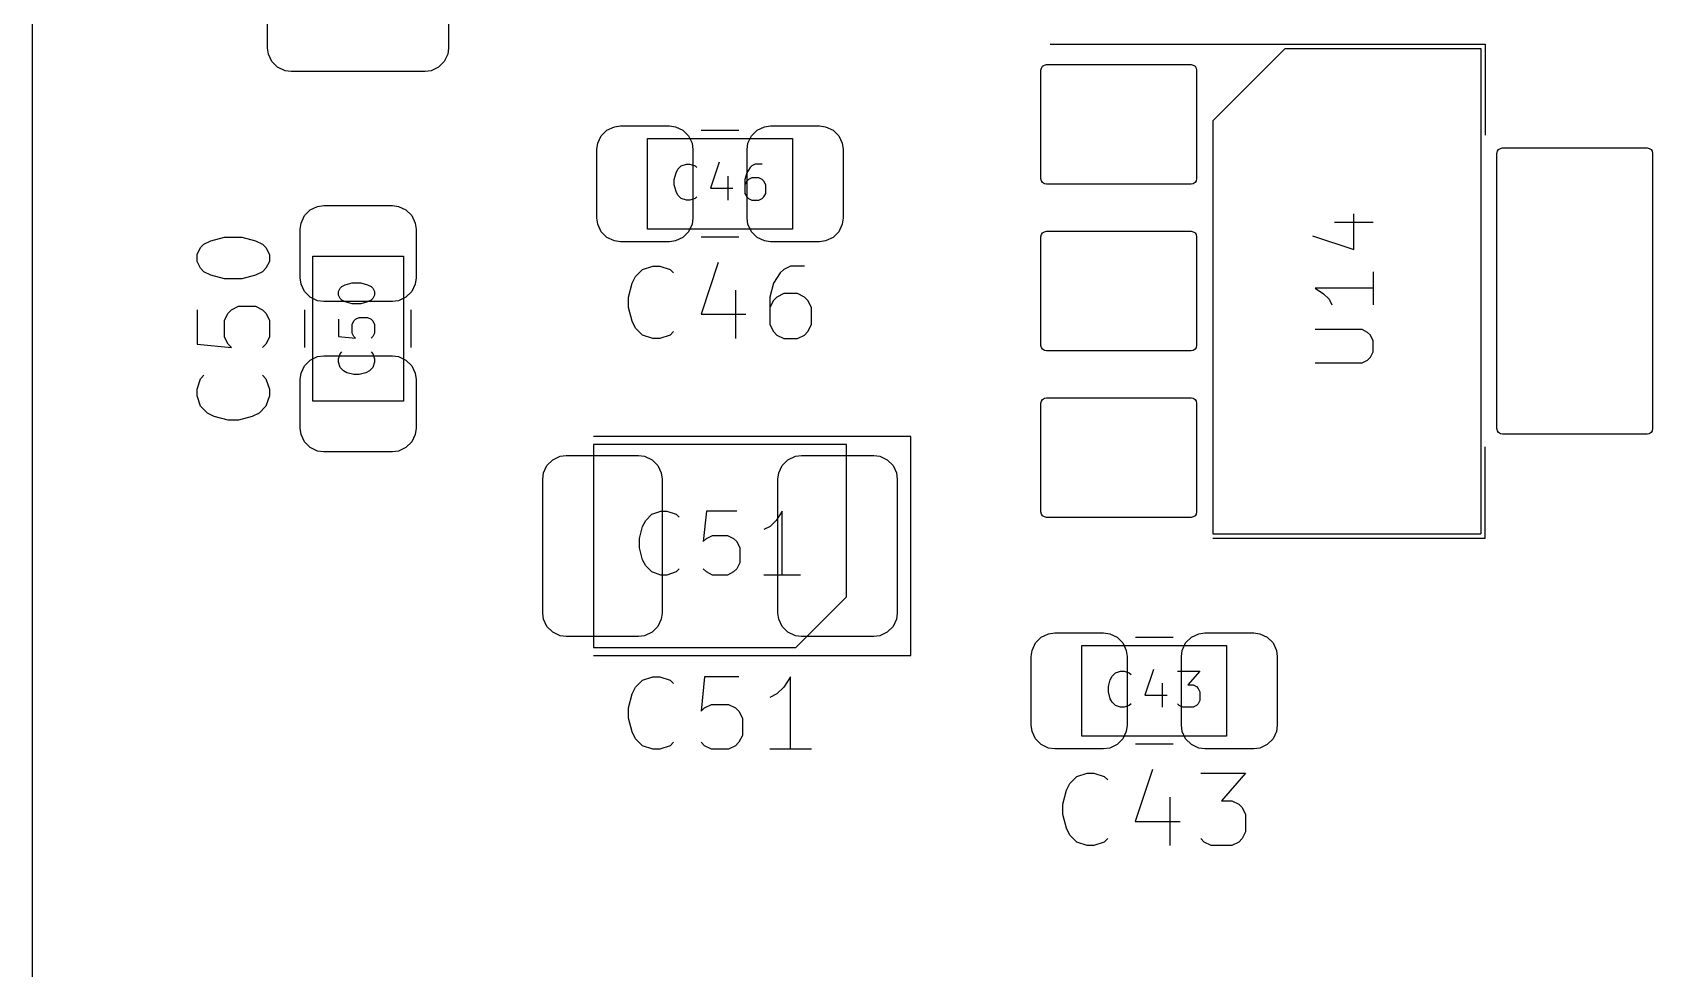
# Model space of a CAD drawing. Header units: millimetres. Extents: x 132 to 276, y -210 to -42.
# Drawn here: x 132.5 to 154.88, y -98.83 to -85.91 of the extents above; entities that cross this region are included whole.
import ezdxf

# ---------------------------------------------------------------- set-up
doc = ezdxf.new("R2010")
doc.units = ezdxf.units.MM
for name, color, linetype in [('BLACK', 7, 'CONTINUOUS'), ('GRAY3', 9, 'CONTINUOUS'), ('LYELLOW', 51, 'CONTINUOUS'), ('WHITE', 7, 'CONTINUOUS')]:
    doc.layers.add(name, color=color, linetype=linetype)

msp = doc.modelspace()

# ---------------------------------------------------------------- linework, layer by layer
at = {"layer": 'BLACK', "linetype": 'CONTINUOUS'}
for p, q in [((135.75, -86.125), (135.75, -85.125)), ((138.25, -85.125), (138.25, -86.125)), ((135.761074, -86.209116), (135.75, -86.125)), ((138.25, -86.125), (138.238926, -86.209116)), ((135.808776, -86.311412), (135.761074, -86.209116)), ((135.888588, -86.391224), (135.808776, -86.311412)), ((135.990884, -86.438926), (135.888588, -86.391224)), ((138.111412, -86.391224), (138.009116, -86.438926)), ((138.191224, -86.311412), (138.111412, -86.391224)), ((138.238926, -86.209116), (138.191224, -86.311412)), ((146.435, -86.43), (146.440709, -86.401299)), ((146.440709, -86.401299), (146.456967, -86.376967)), ((146.456967, -86.376967), (146.481299, -86.360709)), ((146.481299, -86.360709), (146.51, -86.355)), ((146.51, -86.355), (148.51, -86.355)), ((148.51, -86.355), (148.538701, -86.360709)), ((148.538701, -86.360709), (148.563033, -86.376967)), ((148.563033, -86.376967), (148.579291, -86.401299)), ((148.579291, -86.401299), (148.585, -86.43)), ((136.075, -86.45), (135.990884, -86.438926)), ((137.925, -86.45), (136.075, -86.45)), ((138.009116, -86.438926), (137.925, -86.45)), ((146.435, -87.93), (146.435, -86.43)), ((148.585, -86.43), (148.585, -87.93)), ((140.358776, -87.338588), (140.438588, -87.258776)), ((140.438588, -87.258776), (140.540884, -87.211074)), ((140.540884, -87.211074), (140.625, -87.2)), ((140.625, -87.2), (141.3, -87.2)), ((141.3, -87.2), (141.384116, -87.211074)), ((141.384116, -87.211074), (141.486412, -87.258776)), ((141.486412, -87.258776), (141.566224, -87.338588)), ((142.433776, -87.338588), (142.513588, -87.258776)), ((142.513588, -87.258776), (142.615884, -87.211074)), ((142.615884, -87.211074), (142.7, -87.2)), ((142.7, -87.2), (143.375, -87.2)), ((143.375, -87.2), (143.459116, -87.211074)), ((143.459116, -87.211074), (143.561412, -87.258776)), ((143.561412, -87.258776), (143.641224, -87.338588)), ((140.3, -87.525), (140.311074, -87.440884)), ((140.3, -88.475), (140.3, -87.525)), ((140.311074, -87.440884), (140.358776, -87.338588)), ((141.566224, -87.338588), (141.613926, -87.440884)), ((141.613926, -87.440884), (141.625, -87.525)), ((141.625, -87.525), (141.625, -88.475)), ((142.375, -87.525), (142.386074, -87.440884)), ((142.375, -88.475), (142.375, -87.525)), ((142.386074, -87.440884), (142.433776, -87.338588)), ((143.641224, -87.338588), (143.688926, -87.440884)), ((143.688926, -87.440884), (143.7, -87.525)), ((143.7, -87.525), (143.7, -88.475)), ((152.756967, -87.526967), (152.781299, -87.510709)), ((152.781299, -87.510709), (152.81, -87.505)), ((152.81, -87.505), (154.81, -87.505)), ((154.81, -87.505), (154.838701, -87.510709)), ((154.838701, -87.510709), (154.863033, -87.526967)), ((152.735, -87.58), (152.740709, -87.551299)), ((152.735, -91.38), (152.735, -87.58)), ((152.740709, -87.551299), (152.756967, -87.526967)), ((154.863033, -87.526967), (154.879291, -87.551299)), ((154.879291, -87.551299), (154.885, -87.58)), ((154.885, -87.58), (154.885, -91.38)), ((146.440709, -87.958701), (146.435, -87.93)), ((146.456967, -87.983033), (146.440709, -87.958701)), ((148.579291, -87.958701), (148.563033, -87.983033)), ((148.585, -87.93), (148.579291, -87.958701)), ((146.481299, -87.999291), (146.456967, -87.983033)), ((146.51, -88.005), (146.481299, -87.999291)), ((148.51, -88.005), (146.51, -88.005)), ((148.538701, -87.999291), (148.51, -88.005)), ((148.563033, -87.983033), (148.538701, -87.999291)), ((136.258776, -88.438588), (136.338588, -88.358776)), ((136.338588, -88.358776), (136.440884, -88.311074)), ((136.440884, -88.311074), (136.525, -88.3)), ((136.525, -88.3), (137.475, -88.3)), ((137.475, -88.3), (137.559116, -88.311074)), ((137.559116, -88.311074), (137.661412, -88.358776)), ((137.661412, -88.358776), (137.741224, -88.438588)), ((136.2, -88.625), (136.211074, -88.540884)), ((136.2, -89.3), (136.2, -88.625)), ((136.211074, -88.540884), (136.258776, -88.438588)), ((137.741224, -88.438588), (137.788926, -88.540884)), ((137.788926, -88.540884), (137.8, -88.625)), ((137.8, -88.625), (137.8, -89.3)), ((140.311074, -88.559116), (140.3, -88.475)), ((140.358776, -88.661412), (140.311074, -88.559116)), ((141.613926, -88.559116), (141.566224, -88.661412)), ((141.625, -88.475), (141.613926, -88.559116)), ((142.386074, -88.559116), (142.375, -88.475)), ((142.433776, -88.661412), (142.386074, -88.559116)), ((143.688926, -88.559116), (143.641224, -88.661412)), ((143.7, -88.475), (143.688926, -88.559116)), ((140.438588, -88.741224), (140.358776, -88.661412)), ((140.540884, -88.788926), (140.438588, -88.741224)), ((140.625, -88.8), (140.540884, -88.788926)), ((141.3, -88.8), (140.625, -88.8)), ((141.384116, -88.788926), (141.3, -88.8)), ((141.486412, -88.741224), (141.384116, -88.788926)), ((141.566224, -88.661412), (141.486412, -88.741224)), ((142.513588, -88.741224), (142.433776, -88.661412)), ((142.615884, -88.788926), (142.513588, -88.741224)), ((142.7, -88.8), (142.615884, -88.788926)), ((143.375, -88.8), (142.7, -88.8)), ((143.459116, -88.788926), (143.375, -88.8)), ((143.561412, -88.741224), (143.459116, -88.788926)), ((143.641224, -88.661412), (143.561412, -88.741224)), ((146.435, -88.73), (146.440709, -88.701299)), ((146.435, -90.23), (146.435, -88.73)), ((146.440709, -88.701299), (146.456967, -88.676967)), ((146.456967, -88.676967), (146.481299, -88.660709)), ((146.481299, -88.660709), (146.51, -88.655)), ((146.51, -88.655), (148.51, -88.655)), ((148.51, -88.655), (148.538701, -88.660709)), ((148.538701, -88.660709), (148.563033, -88.676967)), ((148.563033, -88.676967), (148.579291, -88.701299)), ((148.579291, -88.701299), (148.585, -88.73)), ((148.585, -88.73), (148.585, -90.23)), ((136.211074, -89.384116), (136.2, -89.3)), ((137.8, -89.3), (137.788926, -89.384116)), ((136.258776, -89.486412), (136.211074, -89.384116)), ((136.338588, -89.566224), (136.258776, -89.486412)), ((137.741224, -89.486412), (137.661412, -89.566224)), ((137.788926, -89.384116), (137.741224, -89.486412)), ((136.440884, -89.613926), (136.338588, -89.566224)), ((136.525, -89.625), (136.440884, -89.613926)), ((137.475, -89.625), (136.525, -89.625)), ((137.559116, -89.613926), (137.475, -89.625)), ((137.661412, -89.566224), (137.559116, -89.613926)), ((136.258776, -90.513588), (136.338588, -90.433776)), ((136.338588, -90.433776), (136.440884, -90.386074)), ((136.440884, -90.386074), (136.525, -90.375)), ((136.525, -90.375), (137.475, -90.375)), ((137.475, -90.375), (137.559116, -90.386074)), ((137.559116, -90.386074), (137.661412, -90.433776)), ((137.661412, -90.433776), (137.741224, -90.513588)), ((146.440709, -90.258701), (146.435, -90.23)), ((146.456967, -90.283033), (146.440709, -90.258701)), ((146.481299, -90.299291), (146.456967, -90.283033)), ((146.51, -90.305), (146.481299, -90.299291)), ((148.51, -90.305), (146.51, -90.305)), ((148.538701, -90.299291), (148.51, -90.305)), ((148.563033, -90.283033), (148.538701, -90.299291)), ((148.579291, -90.258701), (148.563033, -90.283033)), ((148.585, -90.23), (148.579291, -90.258701)), ((136.2, -90.7), (136.211074, -90.615884)), ((136.211074, -90.615884), (136.258776, -90.513588)), ((137.741224, -90.513588), (137.788926, -90.615884)), ((137.788926, -90.615884), (137.8, -90.7)), ((136.2, -91.375), (136.2, -90.7)), ((137.8, -90.7), (137.8, -91.375)), ((146.435, -91.03), (146.440709, -91.001299)), ((146.435, -92.53), (146.435, -91.03)), ((146.440709, -91.001299), (146.456967, -90.976967)), ((146.456967, -90.976967), (146.481299, -90.960709)), ((146.481299, -90.960709), (146.51, -90.955)), ((146.51, -90.955), (148.51, -90.955)), ((148.51, -90.955), (148.538701, -90.960709)), ((148.538701, -90.960709), (148.563033, -90.976967)), ((148.563033, -90.976967), (148.579291, -91.001299)), ((148.579291, -91.001299), (148.585, -91.03)), ((148.585, -91.03), (148.585, -92.53)), ((136.211074, -91.459116), (136.2, -91.375)), ((136.258776, -91.561412), (136.211074, -91.459116)), ((137.788926, -91.459116), (137.741224, -91.561412)), ((137.8, -91.375), (137.788926, -91.459116)), ((152.740709, -91.408701), (152.735, -91.38)), ((152.756967, -91.433033), (152.740709, -91.408701)), ((152.781299, -91.449291), (152.756967, -91.433033)), ((152.81, -91.455), (152.781299, -91.449291)), ((154.81, -91.455), (152.81, -91.455)), ((154.838701, -91.449291), (154.81, -91.455)), ((154.863033, -91.433033), (154.838701, -91.449291)), ((154.879291, -91.408701), (154.863033, -91.433033)), ((154.885, -91.38), (154.879291, -91.408701)), ((136.338588, -91.641224), (136.258776, -91.561412)), ((136.440884, -91.688926), (136.338588, -91.641224)), ((136.525, -91.7), (136.440884, -91.688926)), ((137.475, -91.7), (136.525, -91.7)), ((137.559116, -91.688926), (137.475, -91.7)), ((137.661412, -91.641224), (137.559116, -91.688926)), ((137.741224, -91.561412), (137.661412, -91.641224)), ((139.688588, -91.808776), (139.790884, -91.761074)), ((139.790884, -91.761074), (139.875, -91.75)), ((139.875, -91.75), (140.875, -91.75)), ((140.875, -91.75), (140.959116, -91.761074)), ((140.959116, -91.761074), (141.061412, -91.808776)), ((142.938588, -91.808776), (143.040884, -91.761074)), ((143.040884, -91.761074), (143.125, -91.75)), ((143.125, -91.75), (144.125, -91.75)), ((144.125, -91.75), (144.209116, -91.761074)), ((144.209116, -91.761074), (144.311412, -91.808776)), ((139.55, -92.075), (139.561074, -91.990884)), ((139.561074, -91.990884), (139.608776, -91.888588)), ((139.608776, -91.888588), (139.688588, -91.808776)), ((141.061412, -91.808776), (141.141224, -91.888588)), ((141.141224, -91.888588), (141.188926, -91.990884)), ((141.188926, -91.990884), (141.2, -92.075)), ((142.8, -92.075), (142.811074, -91.990884)), ((142.811074, -91.990884), (142.858776, -91.888588)), ((142.858776, -91.888588), (142.938588, -91.808776)), ((144.311412, -91.808776), (144.391224, -91.888588)), ((144.391224, -91.888588), (144.438926, -91.990884)), ((144.438926, -91.990884), (144.45, -92.075)), ((139.55, -93.925), (139.55, -92.075)), ((141.2, -92.075), (141.2, -93.925)), ((142.8, -93.925), (142.8, -92.075)), ((144.45, -92.075), (144.45, -93.925)), ((146.440709, -92.558701), (146.435, -92.53)), ((146.456967, -92.583033), (146.440709, -92.558701)), ((146.481299, -92.599291), (146.456967, -92.583033)), ((146.51, -92.605), (146.481299, -92.599291)), ((148.51, -92.605), (146.51, -92.605)), ((148.538701, -92.599291), (148.51, -92.605)), ((148.563033, -92.583033), (148.538701, -92.599291)), ((148.579291, -92.558701), (148.563033, -92.583033)), ((148.585, -92.53), (148.579291, -92.558701)), ((139.561074, -94.009116), (139.55, -93.925)), ((139.608776, -94.111412), (139.561074, -94.009116)), ((141.188926, -94.009116), (141.141224, -94.111412)), ((141.2, -93.925), (141.188926, -94.009116)), ((142.811074, -94.009116), (142.8, -93.925)), ((142.858776, -94.111412), (142.811074, -94.009116)), ((144.438926, -94.009116), (144.391224, -94.111412)), ((144.45, -93.925), (144.438926, -94.009116)), ((139.688588, -94.191224), (139.608776, -94.111412)), ((139.790884, -94.238926), (139.688588, -94.191224)), ((139.875, -94.25), (139.790884, -94.238926)), ((140.959116, -94.238926), (140.875, -94.25)), ((141.061412, -94.191224), (140.959116, -94.238926)), ((141.141224, -94.111412), (141.061412, -94.191224)), ((142.938588, -94.191224), (142.858776, -94.111412)), ((143.040884, -94.238926), (142.938588, -94.191224)), ((143.125, -94.25), (143.040884, -94.238926)), ((144.209116, -94.238926), (144.125, -94.25)), ((144.311412, -94.191224), (144.209116, -94.238926)), ((144.391224, -94.111412), (144.311412, -94.191224)), ((146.438588, -94.258776), (146.540884, -94.211074)), ((146.540884, -94.211074), (146.625, -94.2)), ((146.625, -94.2), (147.3, -94.2)), ((147.3, -94.2), (147.384116, -94.211074)), ((147.384116, -94.211074), (147.486412, -94.258776)), ((148.513588, -94.258776), (148.615884, -94.211074)), ((148.615884, -94.211074), (148.7, -94.2)), ((148.7, -94.2), (149.375, -94.2)), ((149.375, -94.2), (149.459116, -94.211074)), ((149.459116, -94.211074), (149.561412, -94.258776)), ((140.875, -94.25), (139.875, -94.25)), ((144.125, -94.25), (143.125, -94.25)), ((146.3, -94.525), (146.311074, -94.440884)), ((146.311074, -94.440884), (146.358776, -94.338588)), ((146.358776, -94.338588), (146.438588, -94.258776)), ((147.486412, -94.258776), (147.566224, -94.338588)), ((147.566224, -94.338588), (147.613926, -94.440884)), ((147.613926, -94.440884), (147.625, -94.525)), ((148.375, -94.525), (148.386074, -94.440884)), ((148.386074, -94.440884), (148.433776, -94.338588)), ((148.433776, -94.338588), (148.513588, -94.258776)), ((149.561412, -94.258776), (149.641224, -94.338588)), ((149.641224, -94.338588), (149.688926, -94.440884)), ((149.688926, -94.440884), (149.7, -94.525)), ((146.3, -95.475), (146.3, -94.525)), ((147.625, -94.525), (147.625, -95.475)), ((148.375, -95.475), (148.375, -94.525)), ((149.7, -94.525), (149.7, -95.475)), ((146.311074, -95.559116), (146.3, -95.475)), ((146.358776, -95.661412), (146.311074, -95.559116)), ((147.613926, -95.559116), (147.566224, -95.661412)), ((147.625, -95.475), (147.613926, -95.559116)), ((148.386074, -95.559116), (148.375, -95.475)), ((148.433776, -95.661412), (148.386074, -95.559116)), ((149.688926, -95.559116), (149.641224, -95.661412)), ((149.7, -95.475), (149.688926, -95.559116)), ((146.438588, -95.741224), (146.358776, -95.661412)), ((146.540884, -95.788926), (146.438588, -95.741224)), ((146.625, -95.8), (146.540884, -95.788926)), ((147.3, -95.8), (146.625, -95.8)), ((147.384116, -95.788926), (147.3, -95.8)), ((147.486412, -95.741224), (147.384116, -95.788926)), ((147.566224, -95.661412), (147.486412, -95.741224)), ((148.513588, -95.741224), (148.433776, -95.661412)), ((148.615884, -95.788926), (148.513588, -95.741224)), ((148.7, -95.8), (148.615884, -95.788926)), ((149.375, -95.8), (148.7, -95.8)), ((149.459116, -95.788926), (149.375, -95.8)), ((149.561412, -95.741224), (149.459116, -95.788926)), ((149.641224, -95.661412), (149.561412, -95.741224))]:
    msp.add_line(p, q, dxfattribs=at)
at = {"layer": 'GRAY3', "linetype": 'CONTINUOUS'}
for p, q in [((148.81, -87.13), (149.81, -86.13)), ((149.81, -86.13), (152.51, -86.13)), ((152.51, -86.13), (152.51, -92.83)), ((148.81, -87.13), (148.81, -92.83)), ((141, -87.375), (143, -87.375)), ((141, -88.625), (141, -87.375)), ((143, -87.375), (143, -88.625)), ((141.464286, -87.750959), (141.535714, -87.727149)), ((141.535714, -87.727149), (141.583333, -87.727149)), ((141.583333, -87.727149), (141.654762, -87.750959)), ((141.988095, -87.70334), (141.869048, -88.060482)), ((142.488095, -87.727149), (142.440476, -87.750959)), ((142.583333, -87.727149), (142.488095, -87.727149)), ((141.369048, -87.941435), (141.392857, -87.846197)), ((141.369048, -88.012863), (141.369048, -87.941435)), ((141.392857, -87.846197), (141.416667, -87.798578)), ((141.416667, -87.798578), (141.464286, -87.750959)), ((141.654762, -87.750959), (141.678571, -87.774768)), ((142.107143, -87.893816), (142.107143, -88.227149)), ((142.369047, -87.846197), (142.345238, -87.941435)), ((142.345238, -87.941435), (142.345238, -88.131911)), ((142.369047, -87.965244), (142.345238, -88.012863)), ((142.416666, -87.774768), (142.369047, -87.846197)), ((142.392857, -87.941435), (142.369047, -87.965244)), ((142.440476, -87.917625), (142.392857, -87.941435)), ((142.440476, -87.750959), (142.416666, -87.774768)), ((142.535714, -87.917625), (142.440476, -87.917625)), ((142.583333, -87.941435), (142.535714, -87.917625)), ((142.607142, -87.965244), (142.583333, -87.941435)), ((142.630952, -88.012863), (142.607142, -87.965244)), ((141.392857, -88.108101), (141.369048, -88.012863)), ((141.416667, -88.15572), (141.392857, -88.108101)), ((141.464286, -88.20334), (141.416667, -88.15572)), ((141.678571, -88.17953), (141.654762, -88.20334)), ((141.869048, -88.060482), (142.178571, -88.060482)), ((142.345238, -88.131911), (142.369047, -88.17953)), ((142.369047, -88.17953), (142.392857, -88.20334)), ((142.583333, -88.20334), (142.607142, -88.17953)), ((142.607142, -88.17953), (142.630952, -88.131911)), ((142.630952, -88.131911), (142.630952, -88.012863)), ((141.535714, -88.227149), (141.464286, -88.20334)), ((141.583333, -88.227149), (141.535714, -88.227149)), ((141.654762, -88.20334), (141.583333, -88.227149)), ((142.392857, -88.20334), (142.440476, -88.227149)), ((142.440476, -88.227149), (142.535714, -88.227149)), ((142.535714, -88.227149), (142.583333, -88.20334)), ((150.757188, -88.908571), (150.757188, -88.413332)), ((143, -88.625), (141, -88.625)), ((150.490521, -88.527618), (151.023855, -88.527618)), ((150.18576, -88.718094), (150.757188, -88.908571)), ((136.375, -89), (137.625, -89)), ((136.375, -91), (136.375, -89)), ((137.625, -89), (137.625, -91)), ((151.023855, -89.213333), (151.023855, -89.670476)), ((136.727149, -89.488095), (136.750959, -89.440476)), ((136.727149, -89.535714), (136.727149, -89.488095)), ((136.750959, -89.583333), (136.727149, -89.535714)), ((136.750959, -89.440476), (136.774768, -89.416666)), ((136.774768, -89.416666), (136.822387, -89.392857)), ((136.822387, -89.392857), (136.917625, -89.369047)), ((136.917625, -89.369047), (137.036673, -89.369047)), ((137.036673, -89.369047), (137.131911, -89.392857)), ((137.131911, -89.392857), (137.17953, -89.416666)), ((137.17953, -89.416666), (137.20334, -89.440476)), ((137.20334, -89.440476), (137.227149, -89.488095)), ((137.227149, -89.535714), (137.20334, -89.583333)), ((137.227149, -89.488095), (137.227149, -89.535714)), ((151.023855, -89.441904), (150.223855, -89.441904)), ((150.223855, -89.441904), (150.33814, -89.518095)), ((150.33814, -89.518095), (150.414331, -89.594285)), ((136.774768, -89.607142), (136.750959, -89.583333)), ((136.822387, -89.630952), (136.774768, -89.607142)), ((136.917625, -89.654761), (136.822387, -89.630952)), ((137.036673, -89.654761), (136.917625, -89.654761)), ((137.131911, -89.630952), (137.036673, -89.654761)), ((137.17953, -89.607142), (137.131911, -89.630952)), ((137.20334, -89.583333), (137.17953, -89.607142)), ((150.414331, -89.594285), (150.452426, -89.670476)), ((136.727149, -89.869047), (136.727149, -90.107142)), ((136.917625, -89.940475), (136.941435, -89.892856)), ((136.917625, -90.059523), (136.917625, -89.940475)), ((136.941435, -89.892856), (136.965244, -89.869047)), ((136.965244, -89.869047), (137.012863, -89.845237)), ((137.012863, -89.845237), (137.131911, -89.845237)), ((137.131911, -89.845237), (137.17953, -89.869047)), ((137.17953, -89.869047), (137.20334, -89.892856)), ((137.20334, -89.892856), (137.227149, -89.940475)), ((137.227149, -89.940475), (137.227149, -90.059523)), ((136.727149, -90.107142), (136.965244, -90.130951)), ((136.941435, -90.107142), (136.917625, -90.059523)), ((136.965244, -90.130951), (136.941435, -90.107142)), ((137.20334, -90.107142), (137.17953, -90.130951)), ((137.227149, -90.059523), (137.20334, -90.107142)), ((150.871474, -90.013332), (150.223855, -90.013332)), ((150.947664, -90.051428), (150.871474, -90.013332)), ((150.98576, -90.089523), (150.947664, -90.051428)), ((151.023855, -90.165713), (150.98576, -90.089523)), ((151.023855, -90.318094), (151.023855, -90.165713)), ((136.727149, -90.416666), (136.750959, -90.345237)), ((136.727149, -90.464285), (136.727149, -90.416666)), ((136.750959, -90.345237), (136.774768, -90.321428)), ((137.17953, -90.321428), (137.20334, -90.345237)), ((137.20334, -90.345237), (137.227149, -90.416666)), ((137.227149, -90.416666), (137.227149, -90.464285)), ((150.871474, -90.470475), (150.947664, -90.43238)), ((150.947664, -90.43238), (150.98576, -90.394285)), ((150.98576, -90.394285), (151.023855, -90.318094)), ((136.750959, -90.535713), (136.727149, -90.464285)), ((136.798578, -90.583332), (136.750959, -90.535713)), ((136.846197, -90.607142), (136.798578, -90.583332)), ((136.941435, -90.630951), (136.846197, -90.607142)), ((137.012863, -90.630951), (136.941435, -90.630951)), ((137.108101, -90.607142), (137.012863, -90.630951)), ((137.15572, -90.583332), (137.108101, -90.607142)), ((137.20334, -90.535713), (137.15572, -90.583332)), ((137.227149, -90.464285), (137.20334, -90.535713)), ((150.223855, -90.470475), (150.871474, -90.470475)), ((137.625, -91), (136.375, -91)), ((140.25, -91.6), (140.25, -94.4)), ((143.75, -91.6), (140.25, -91.6)), ((143.75, -93.7), (143.75, -91.6)), ((140.931428, -92.729869), (140.973333, -92.64606)), ((140.973333, -92.64606), (141.057143, -92.56225)), ((141.057143, -92.56225), (141.182857, -92.520345)), ((141.182857, -92.520345), (141.266666, -92.520345)), ((141.266666, -92.520345), (141.392381, -92.56225)), ((141.392381, -92.56225), (141.434285, -92.604155)), ((141.811428, -92.520345), (141.769524, -92.939393)), ((142.230476, -92.520345), (141.811428, -92.520345)), ((142.775238, -92.64606), (142.691428, -92.729869)), ((142.859047, -92.520345), (142.775238, -92.64606)), ((142.859047, -93.400345), (142.859047, -92.520345)), ((140.889524, -92.897488), (140.931428, -92.729869)), ((140.889524, -93.023202), (140.889524, -92.897488)), ((141.769524, -92.939393), (141.811428, -92.897488)), ((141.811428, -92.897488), (141.895238, -92.855583)), ((141.895238, -92.855583), (142.104762, -92.855583)), ((142.104762, -92.855583), (142.188571, -92.897488)), ((142.188571, -92.897488), (142.230476, -92.939393)), ((142.691428, -92.729869), (142.607619, -92.771774)), ((148.81, -92.83), (152.51, -92.83)), ((140.931428, -93.190821), (140.889524, -93.023202)), ((142.230476, -92.939393), (142.272381, -93.023202)), ((142.272381, -93.023202), (142.272381, -93.232726)), ((140.973333, -93.274631), (140.931428, -93.190821)), ((141.057143, -93.358441), (140.973333, -93.274631)), ((141.434285, -93.316536), (141.392381, -93.358441)), ((141.811428, -93.358441), (141.769524, -93.316536)), ((142.230476, -93.316536), (142.188571, -93.358441)), ((142.272381, -93.232726), (142.230476, -93.316536)), ((141.182857, -93.400345), (141.057143, -93.358441)), ((141.266666, -93.400345), (141.182857, -93.400345)), ((141.392381, -93.358441), (141.266666, -93.400345)), ((141.895238, -93.400345), (141.811428, -93.358441)), ((142.104762, -93.400345), (141.895238, -93.400345)), ((142.188571, -93.358441), (142.104762, -93.400345)), ((143.110476, -93.400345), (142.607619, -93.400345)), ((143.05, -94.4), (143.75, -93.7)), ((140.25, -94.4), (143.05, -94.4)), ((147, -94.375), (149, -94.375)), ((147, -95.625), (147, -94.375)), ((149, -94.375), (149, -95.625)), ((147.369048, -94.941435), (147.392857, -94.846197)), ((147.392857, -94.846197), (147.416667, -94.798578)), ((147.416667, -94.798578), (147.464286, -94.750959)), ((147.464286, -94.750959), (147.535714, -94.727149)), ((147.535714, -94.727149), (147.583333, -94.727149)), ((147.583333, -94.727149), (147.654762, -94.750959)), ((147.654762, -94.750959), (147.678571, -94.774768)), ((147.988095, -94.70334), (147.869048, -95.060482)), ((148.107143, -94.893816), (148.107143, -95.227149)), ((148.321428, -94.727149), (148.630952, -94.727149)), ((148.630952, -94.727149), (148.464285, -94.917625)), ((147.369048, -95.012863), (147.369048, -94.941435)), ((147.392857, -95.108101), (147.369048, -95.012863)), ((147.416667, -95.15572), (147.392857, -95.108101)), ((147.869048, -95.060482), (148.178571, -95.060482)), ((148.464285, -94.917625), (148.535714, -94.917625)), ((148.535714, -94.917625), (148.583333, -94.941435)), ((148.583333, -94.941435), (148.607142, -94.965244)), ((148.607142, -94.965244), (148.630952, -95.012863)), ((148.630952, -95.131911), (148.607142, -95.17953)), ((148.630952, -95.012863), (148.630952, -95.131911)), ((147.464286, -95.20334), (147.416667, -95.15572)), ((147.535714, -95.227149), (147.464286, -95.20334)), ((147.583333, -95.227149), (147.535714, -95.227149)), ((147.654762, -95.20334), (147.583333, -95.227149)), ((147.678571, -95.17953), (147.654762, -95.20334)), ((148.345238, -95.20334), (148.321428, -95.17953)), ((148.392857, -95.227149), (148.345238, -95.20334)), ((148.535714, -95.227149), (148.392857, -95.227149)), ((148.583333, -95.20334), (148.535714, -95.227149)), ((148.607142, -95.17953), (148.583333, -95.20334)), ((149, -95.625), (147, -95.625))]:
    msp.add_line(p, q, dxfattribs=at)
at = {"layer": 'LYELLOW', "linetype": 'CONTINUOUS'}
for p, q in [((146.56, -86.07), (152.57, -86.07)), ((152.57, -86.07), (152.57, -87.33)), ((142.261252, -87.265), (141.738748, -87.265)), ((134.822438, -88.880952), (134.870057, -88.833333)), ((134.870057, -88.833333), (134.965295, -88.785714)), ((134.965295, -88.785714), (135.155771, -88.738095)), ((135.155771, -88.738095), (135.393866, -88.738095)), ((135.393866, -88.738095), (135.584342, -88.785714)), ((135.584342, -88.785714), (135.67958, -88.833333)), ((135.67958, -88.833333), (135.7272, -88.880952)), ((142.261252, -88.735), (141.738748, -88.735)), ((134.774819, -88.97619), (134.822438, -88.880952)), ((134.774819, -89.071428), (134.774819, -88.97619)), ((134.822438, -89.166666), (134.774819, -89.071428)), ((135.7272, -88.880952), (135.774819, -88.97619)), ((135.774819, -89.071428), (135.7272, -89.166666)), ((135.774819, -88.97619), (135.774819, -89.071428)), ((141.97619, -89.0872), (141.738095, -89.801485)), ((134.870057, -89.214285), (134.822438, -89.166666)), ((134.965295, -89.261904), (134.870057, -89.214285)), ((135.155771, -89.309523), (134.965295, -89.261904)), ((135.393866, -89.309523), (135.155771, -89.309523)), ((135.584342, -89.261904), (135.393866, -89.309523)), ((135.67958, -89.214285), (135.584342, -89.261904)), ((135.7272, -89.166666), (135.67958, -89.214285)), ((140.785714, -89.372914), (140.833333, -89.277676)), ((140.833333, -89.277676), (140.928571, -89.182438)), ((140.928571, -89.182438), (141.071428, -89.134819)), ((141.071428, -89.134819), (141.166666, -89.134819)), ((141.166666, -89.134819), (141.309523, -89.182438)), ((141.309523, -89.182438), (141.357142, -89.230057)), ((142.833333, -89.230057), (142.738095, -89.372914)), ((142.880952, -89.182438), (142.833333, -89.230057)), ((142.97619, -89.134819), (142.880952, -89.182438)), ((143.166666, -89.134819), (142.97619, -89.134819)), ((140.738095, -89.56339), (140.785714, -89.372914)), ((142.214285, -89.468152), (142.214285, -90.134819)), ((142.738095, -89.372914), (142.690476, -89.56339)), ((142.880952, -89.515771), (142.785714, -89.56339)), ((143.071428, -89.515771), (142.880952, -89.515771)), ((143.166666, -89.56339), (143.071428, -89.515771)), ((134.774819, -89.738095), (134.774819, -90.214285)), ((135.20339, -89.785714), (135.251009, -89.738095)), ((135.251009, -89.738095), (135.346247, -89.690476)), ((135.346247, -89.690476), (135.584342, -89.690476)), ((135.584342, -89.690476), (135.67958, -89.738095)), ((135.67958, -89.738095), (135.7272, -89.785714)), ((136.265, -90.261252), (136.265, -89.738748)), ((137.735, -90.261252), (137.735, -89.738748)), ((140.738095, -89.706247), (140.738095, -89.56339)), ((140.785714, -89.896723), (140.738095, -89.706247)), ((142.690476, -89.56339), (142.690476, -89.944342)), ((142.738095, -89.611009), (142.690476, -89.706247)), ((142.785714, -89.56339), (142.738095, -89.611009)), ((143.214285, -89.611009), (143.166666, -89.56339)), ((143.261904, -89.706247), (143.214285, -89.611009)), ((143.261904, -89.944342), (143.261904, -89.706247)), ((135.155771, -89.880952), (135.20339, -89.785714)), ((135.155771, -90.119047), (135.155771, -89.880952)), ((135.7272, -89.785714), (135.774819, -89.880952)), ((135.774819, -89.880952), (135.774819, -90.119047)), ((140.833333, -89.991961), (140.785714, -89.896723)), ((141.738095, -89.801485), (142.357142, -89.801485)), ((142.690476, -89.944342), (142.738095, -90.03958)), ((143.214285, -90.03958), (143.261904, -89.944342)), ((135.20339, -90.214285), (135.155771, -90.119047)), ((135.774819, -90.119047), (135.7272, -90.214285)), ((140.928571, -90.0872), (140.833333, -89.991961)), ((141.071428, -90.134819), (140.928571, -90.0872)), ((141.166666, -90.134819), (141.071428, -90.134819)), ((141.309523, -90.0872), (141.166666, -90.134819)), ((141.357142, -90.03958), (141.309523, -90.0872)), ((142.738095, -90.03958), (142.785714, -90.0872)), ((142.785714, -90.0872), (142.880952, -90.134819)), ((142.880952, -90.134819), (143.071428, -90.134819)), ((143.071428, -90.134819), (143.166666, -90.0872)), ((143.166666, -90.0872), (143.214285, -90.03958)), ((134.774819, -90.214285), (135.251009, -90.261904)), ((135.251009, -90.261904), (135.20339, -90.214285)), ((135.7272, -90.214285), (135.67958, -90.261904)), ((134.822438, -90.690476), (134.870057, -90.642857)), ((135.67958, -90.642857), (135.7272, -90.690476)), ((134.774819, -90.833333), (134.822438, -90.690476)), ((134.774819, -90.928571), (134.774819, -90.833333)), ((135.7272, -90.690476), (135.774819, -90.833333)), ((135.774819, -90.833333), (135.774819, -90.928571)), ((134.822438, -91.071428), (134.774819, -90.928571)), ((134.917676, -91.166666), (134.822438, -91.071428)), ((135.7272, -91.071428), (135.631961, -91.166666)), ((135.774819, -90.928571), (135.7272, -91.071428)), ((135.012914, -91.214285), (134.917676, -91.166666)), ((135.20339, -91.261904), (135.012914, -91.214285)), ((135.346247, -91.261904), (135.20339, -91.261904)), ((135.536723, -91.214285), (135.346247, -91.261904)), ((135.631961, -91.166666), (135.536723, -91.214285)), ((144.635, -91.49), (140.25, -91.49)), ((144.635, -94.51), (144.635, -91.49)), ((152.57, -92.89), (152.57, -91.63)), ((148.81, -92.89), (152.57, -92.89)), ((148.261252, -94.265), (147.738748, -94.265)), ((140.25, -94.51), (144.635, -94.51)), ((140.833333, -94.947676), (140.928571, -94.852438)), ((140.928571, -94.852438), (141.071428, -94.804819)), ((141.071428, -94.804819), (141.166666, -94.804819)), ((141.166666, -94.804819), (141.309523, -94.852438)), ((141.309523, -94.852438), (141.357142, -94.900057)), ((141.785714, -94.804819), (141.738095, -95.281009)), ((142.261904, -94.804819), (141.785714, -94.804819)), ((142.97619, -94.804819), (142.880952, -94.947676)), ((142.97619, -95.804819), (142.97619, -94.804819)), ((140.738095, -95.23339), (140.785714, -95.042914)), ((140.785714, -95.042914), (140.833333, -94.947676)), ((142.785714, -95.042914), (142.690476, -95.090533)), ((142.880952, -94.947676), (142.785714, -95.042914)), ((140.738095, -95.376247), (140.738095, -95.23339)), ((141.738095, -95.281009), (141.785714, -95.23339)), ((141.785714, -95.23339), (141.880952, -95.185771)), ((141.880952, -95.185771), (142.119047, -95.185771)), ((142.119047, -95.185771), (142.214285, -95.23339)), ((142.214285, -95.23339), (142.261904, -95.281009)), ((142.261904, -95.281009), (142.309523, -95.376247)), ((140.785714, -95.566723), (140.738095, -95.376247)), ((140.833333, -95.661961), (140.785714, -95.566723)), ((142.309523, -95.376247), (142.309523, -95.614342)), ((140.928571, -95.7572), (140.833333, -95.661961)), ((141.071428, -95.804819), (140.928571, -95.7572)), ((141.166666, -95.804819), (141.071428, -95.804819)), ((141.309523, -95.7572), (141.166666, -95.804819)), ((141.357142, -95.70958), (141.309523, -95.7572)), ((141.785714, -95.7572), (141.738095, -95.70958)), ((141.880952, -95.804819), (141.785714, -95.7572)), ((142.119047, -95.804819), (141.880952, -95.804819)), ((142.214285, -95.7572), (142.119047, -95.804819)), ((142.261904, -95.70958), (142.214285, -95.7572)), ((142.309523, -95.614342), (142.261904, -95.70958)), ((143.261904, -95.804819), (142.690476, -95.804819)), ((148.261252, -95.735), (147.738748, -95.735)), ((146.833333, -96.277676), (146.928571, -96.182438)), ((146.928571, -96.182438), (147.071428, -96.134819)), ((147.071428, -96.134819), (147.166666, -96.134819)), ((147.166666, -96.134819), (147.309523, -96.182438)), ((147.309523, -96.182438), (147.357142, -96.230057)), ((147.97619, -96.0872), (147.738095, -96.801485)), ((148.642857, -96.134819), (149.261904, -96.134819)), ((149.261904, -96.134819), (148.928571, -96.515771)), ((146.738095, -96.56339), (146.785714, -96.372914)), ((146.785714, -96.372914), (146.833333, -96.277676)), ((148.214285, -96.468152), (148.214285, -97.134819)), ((146.738095, -96.706247), (146.738095, -96.56339)), ((148.928571, -96.515771), (149.071428, -96.515771)), ((149.071428, -96.515771), (149.166666, -96.56339)), ((149.166666, -96.56339), (149.214285, -96.611009)), ((149.214285, -96.611009), (149.261904, -96.706247)), ((146.785714, -96.896723), (146.738095, -96.706247)), ((146.833333, -96.991961), (146.785714, -96.896723)), ((147.738095, -96.801485), (148.357142, -96.801485)), ((149.261904, -96.706247), (149.261904, -96.944342)), ((146.928571, -97.0872), (146.833333, -96.991961)), ((147.071428, -97.134819), (146.928571, -97.0872)), ((147.166666, -97.134819), (147.071428, -97.134819)), ((147.309523, -97.0872), (147.166666, -97.134819)), ((147.357142, -97.03958), (147.309523, -97.0872)), ((148.690476, -97.0872), (148.642857, -97.03958)), ((148.785714, -97.134819), (148.690476, -97.0872)), ((149.071428, -97.134819), (148.785714, -97.134819)), ((149.166666, -97.0872), (149.071428, -97.134819)), ((149.214285, -97.03958), (149.166666, -97.0872)), ((149.261904, -96.944342), (149.214285, -97.03958))]:
    msp.add_line(p, q, dxfattribs=at)
at = {"layer": 'WHITE', "linetype": 'CONTINUOUS'}
msp.add_line((132.5, -132.5), (132.5, -49.5), dxfattribs=at)

doc.saveas('drawing.dxf')
